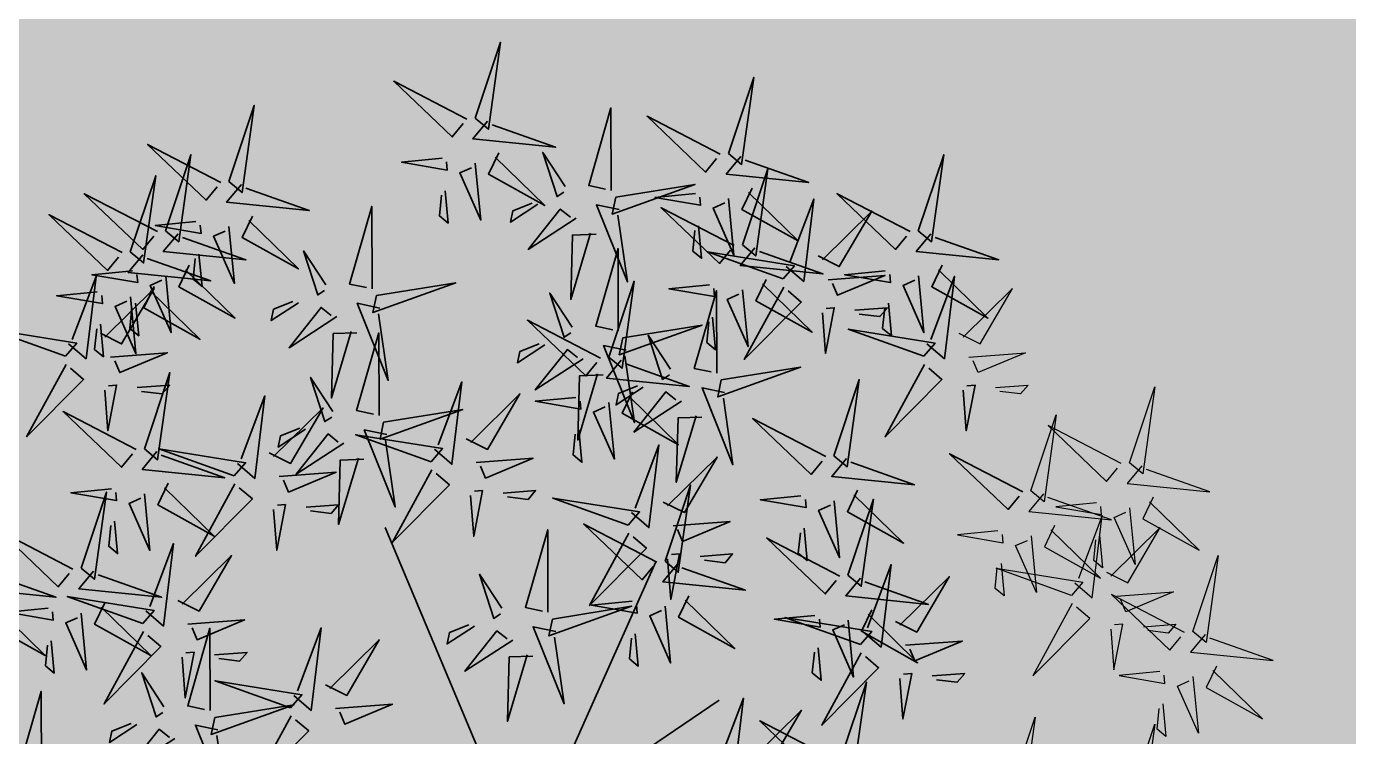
# Model space of a CAD drawing. Header units: millimetres. Extents: x -2842 to 116137, y -21481 to 17561.
# Drawn here: x 13768 to 14207.6, y 5443.4 to 5679.4 of the extents above; entities that cross this region are included whole.
import ezdxf

# ---------------------------------------------------------------- set-up
doc = ezdxf.new("R2010")
doc.units = ezdxf.units.MM
doc.header["$LTSCALE"] = 150
doc.layers.add('ad-Landscape', color=7, linetype='Continuous', true_color=0x007f00)
doc.layers.add('ad-Verandah', color=7, linetype='Continuous', true_color=0xa57c52)
doc.layers.add('ad-Landscape 2', color=7, linetype='Continuous', lineweight=35, true_color=0x264c00)

# ---------------------------------------------------------------- blocks, each defined once
blk = doc.blocks.new('bamboo')
at = {"layer": 'ad-Landscape'}
for points in [[(-835, 1007.8), (-876.2, 987.1), (-939.2, 1094.8), (-843.4, 1000.5)], [(-854.3, 961.7), (-964.6, 970), (-872.5, 931.4), (-862.8, 954.4)], [(-1166, 756.5), (-1215.3, 904.1), (-1191.8, 735.2), (-1166, 756.5)], [(-906.4, 902.3), (-969.4, 907), (-954.8, 890.1), (-914.9, 895)], [(-974.8, 702), (-1024.2, 849.6), (-1000.7, 680.7), (-974.8, 702)], [(-1150.2, 755), (-1008.3, 828.6), (-1121.8, 720.5), (-1143.1, 746.4)], [(-1190.3, 750.9), (-1161.9, 716.5), (-1322.1, 700.2), (-1198.9, 743.8)], [(-999.2, 696.4), (-970.7, 661.9), (-1131, 645.7), (-1007.8, 689.3)], [(-1212, 689.6), (-1192.2, 648), (-1301.2, 587.1), (-1204.9, 680.9)], [(-1166.4, 669.3), (-1176.9, 559.2), (-1136.4, 650.5), (-1159.3, 660.7)], [(-1102, 678.9), (-1023.4, 671.3), (-1112.1, 656.1), (-1110.6, 671.8)], [(-1059.9, 523.7), (-1093.8, 494.6), (-1113.3, 654.4), (-1067.1, 532.2)], [(-1121.7, 544.2), (-1162.9, 523.5), (-1225.9, 631.2), (-1130.2, 536.9)], [(-1108, 616), (-1114, 553.1), (-1096.8, 567.3), (-1100.9, 607.4)], [(-1020.9, 635), (-1001.1, 593.4), (-1110, 532.6), (-1013.8, 626.4)], [(-910.8, 624.4), (-832.2, 616.8), (-921, 601.5), (-919.5, 617.3)], [(-975.2, 614.7), (-985.8, 504.7), (-945.3, 596), (-968.1, 606.1)], [(-1288.8, 429.3), (-1338.2, 576.9), (-1314.7, 408), (-1288.8, 429.3)], [(-1053.8, 499.5), (-907.2, 551.9), (-1075.6, 524.9), (-1053.8, 499.5)], [(-916.9, 561.5), (-922.9, 498.6), (-905.6, 512.8), (-909.7, 552.9)], [(-1273.1, 427.7), (-1131.2, 501.3), (-1244.7, 393.3), (-1266, 419.1)], [(-1141, 498.1), (-1251.3, 506.4), (-1159.2, 467.8), (-1149.5, 490.8)], [(-1055, 483.7), (-978.6, 343.4), (-1088.9, 454.6), (-1063.5, 476.4)], [(-1193.1, 438.6), (-1256.1, 443.4), (-1241.5, 426.4), (-1201.6, 431.4)], [(-1130.1, 433.9), (-1136.1, 355.2), (-1153.1, 443.6), (-1137.4, 442.4)], [(-1313.2, 423.7), (-1284.7, 389.2), (-1445, 373), (-1321.8, 416.6)], [(-1334.9, 362.3), (-1315.1, 320.7), (-1424, 259.8), (-1327.8, 353.7)], [(-1289.2, 342), (-1299.8, 231.9), (-1259.3, 323.3), (-1282.1, 333.4)], [(-1224.9, 351.7), (-1146.2, 344), (-1235, 328.8), (-1233.5, 344.6)], [(-1230.9, 288.8), (-1236.9, 225.9), (-1219.6, 240.1), (-1223.8, 280.1)], [(-933.9, 115.6), (-983.2, 263.3), (-959.7, 94.3), (-933.9, 115.6)], [(-1166, 102), (-1215.3, 249.6), (-1191.8, 80.7), (-1166, 102)]]:
    blk.add_lwpolyline(points, dxfattribs=at)
at = {"layer": 'ad-Landscape 2'}
for p, q in [((43.5, 73), (278.2, 631.2)), ((-12.4, 39.5), (-247.1, 564.2)), ((-23.6, 61.9), (-370, 296.3))]:
    blk.add_line(p, q, dxfattribs=at)
for points in [[(103.7, 1424.7), (54.4, 1572.3), (77.9, 1403.4), (103.7, 1424.7)], [(-387.8, 1356.5), (-437.1, 1504.1), (-413.6, 1335.2), (-387.8, 1356.5)], [(119.4, 1423.2), (261.4, 1496.7), (147.9, 1388.7), (126.6, 1414.5)], [(-160.7, 1284.9), (-160, 1444.8), (-116.9, 1294.1), (-149.7, 1287.2)], [(581.6, 1302), (532.2, 1449.6), (555.7, 1280.7), (581.6, 1302)], [(-372, 1355), (-230.1, 1428.5), (-343.6, 1320.5), (-364.9, 1346.4)], [(79.4, 1419.1), (107.8, 1384.6), (-52.4, 1368.4), (70.8, 1412)], [(597.3, 1300.4), (739.2, 1374), (625.7, 1265.9), (604.4, 1291.8)], [(-756.4, 1206.5), (-805.8, 1354.1), (-782.2, 1185.2), (-756.4, 1206.5)], [(-412.1, 1350.9), (-383.7, 1316.4), (-543.9, 1300.2), (-420.7, 1343.8)], [(-70.9, 1292.4), (-27.7, 1358.5), (-55.4, 1272.9), (-68.6, 1281.5)], [(57.7, 1357.7), (77.5, 1316.1), (-31.5, 1255.3), (64.8, 1349.1)], [(103.3, 1337.4), (92.8, 1227.4), (133.3, 1318.7), (110.4, 1328.8)], [(167.7, 1347.1), (246.3, 1339.5), (157.6, 1324.2), (159.1, 1340)], [(704.4, 1206.5), (655.1, 1354.1), (678.6, 1185.2), (704.4, 1206.5)], [(-415.1, 1179.2), (-464.4, 1326.8), (-440.9, 1157.9), (-415.1, 1179.2)], [(772.7, 1165.6), (723.3, 1313.2), (746.9, 1144.3), (772.7, 1165.6)], [(-433.8, 1289.5), (-414, 1248), (-523, 1187.1), (-426.7, 1280.9)], [(-169.3, 1271.7), (-323, 1296.4), (-162.4, 1238.9), (-169.3, 1271.7)], [(161.7, 1284.2), (155.7, 1221.3), (172.9, 1235.5), (168.8, 1275.6)], [(557.2, 1296.4), (585.7, 1261.9), (425.4, 1245.7), (548.6, 1289.3)], [(-740.7, 1205), (-598.8, 1278.5), (-712.2, 1170.5), (-733.6, 1196.4)], [(-500.1, 1137.3), (-534, 1108.2), (-553.5, 1268), (-507.4, 1145.8)], [(-388.2, 1269.3), (-398.7, 1159.2), (-358.2, 1250.5), (-381.1, 1260.6)], [(-323.8, 1278.9), (-245.2, 1271.3), (-333.9, 1256.1), (-332.4, 1271.8)], [(-18, 1257.9), (35, 1223.4), (30.4, 1245.3), (-7, 1260.2)], [(720.2, 1205), (862.1, 1278.5), (748.6, 1170.5), (727.3, 1196.4)], [(-561.9, 1157.8), (-603.1, 1137.1), (-666.2, 1244.8), (-570.4, 1150.5)], [(-399.4, 1177.7), (-257.4, 1251.3), (-370.9, 1143.2), (-392.2, 1169.1)], [(-175.7, 1247.6), (-131.9, 1256.8), (-191.9, 1107.3), (-173.4, 1236.6)], [(-92.2, 1230.9), (0.4, 1170.5), (-61.7, 1248.7), (-81.3, 1233.2)], [(303.5, 1094), (304.2, 1253.9), (347.3, 1103.2), (314.4, 1096.3)], [(535.5, 1235), (555.3, 1193.4), (446.4, 1132.5), (542.6, 1226.4)], [(788.4, 1164.1), (930.3, 1237.6), (816.9, 1129.6), (795.5, 1155.5)], [(-329.8, 1216), (-335.8, 1153.1), (-318.6, 1167.3), (-322.7, 1207.4)], [(581.2, 1214.7), (570.7, 1104.6), (611.1, 1195.9), (588.3, 1206.1)], [(645.6, 1224.3), (724.2, 1216.7), (635.4, 1201.5), (637, 1217.2)], [(-780.7, 1200.9), (-752.3, 1166.4), (-912.5, 1150.2), (-789.3, 1193.8)], [(-131.4, 1199.8), (-85.3, 1198.1), (-81.9, 1073.4), (-120.4, 1202.1)], [(680.1, 1200.9), (708.6, 1166.4), (548.3, 1150.2), (671.5, 1193.8)], [(-439.4, 1173.7), (-411, 1139.2), (-571.2, 1122.9), (-448, 1166.6)], [(-494, 1113.1), (-347.5, 1165.5), (-515.9, 1138.5), (-494, 1113.1)], [(-174.3, 1012.2), (-173.7, 1172.1), (-130.6, 1021.4), (-163.4, 1014.5)], [(393.3, 1101.5), (436.5, 1167.6), (408.8, 1082), (395.6, 1090.6)], [(748.4, 1160), (776.8, 1125.5), (616.6, 1109.3), (739.8, 1152.9)], [(639.6, 1161.5), (633.5, 1098.6), (650.8, 1112.8), (646.7, 1152.8)], [(-802.5, 1139.6), (-782.6, 1098), (-891.6, 1037.1), (-795.3, 1130.9)], [(-692.4, 1128.9), (-613.8, 1121.3), (-702.5, 1106.1), (-701, 1121.8)], [(658.4, 1139.6), (678.2, 1098), (569.2, 1037.1), (665.5, 1130.9)], [(768.4, 1128.9), (847.1, 1121.3), (758.3, 1106.1), (759.8, 1121.8)], [(-773.2, 987.3), (-807.1, 958.2), (-826.6, 1118), (-780.4, 995.8)], [(-756.8, 1119.3), (-767.3, 1009.2), (-726.8, 1100.5), (-749.7, 1110.6)], [(-581.3, 1111.7), (-691.5, 1120), (-599.4, 1081.4), (-589.8, 1104.4)], [(-461.1, 1112.3), (-441.3, 1070.7), (-550.3, 1009.8), (-454, 1103.7)], [(-155.7, 961.1), (-205, 1108.7), (-181.5, 939.8), (-155.7, 961.1)], [(294.9, 1080.8), (141.2, 1105.5), (301.8, 1048), (294.9, 1080.8)], [(704, 1119.3), (693.5, 1009.2), (734, 1100.5), (711.2, 1110.6)], [(892.5, 987.3), (858.6, 958.2), (839.1, 1118), (885.2, 995.8)], [(-495.2, 1097.3), (-418.8, 957), (-529.1, 1068.2), (-503.7, 1090.1)], [(-415.5, 1092), (-426, 981.9), (-385.5, 1073.2), (-408.4, 1083.4)], [(-365.5, 930.4), (-364.8, 1090.2), (-321.7, 939.6), (-354.5, 932.7)], [(-351.1, 1101.6), (-272.5, 1094), (-361.2, 1078.8), (-359.7, 1094.5)], [(-84.5, 1019.7), (-41.3, 1085.8), (-69, 1000.1), (-82.2, 1008.8)], [(726.6, 1098.6), (746.5, 1057), (637.5, 996.2), (733.8, 1090)], [(830.7, 1007.8), (789.5, 987.1), (726.4, 1094.8), (822.2, 1000.5)], [(772.3, 1078.4), (761.8, 968.3), (802.3, 1059.6), (779.4, 1069.7)], [(836.7, 1088), (915.3, 1080.4), (826.6, 1065.2), (828.1, 1080.9)], [(-698.4, 1066), (-704.4, 1003.1), (-687.2, 1017.3), (-691.3, 1057.4)], [(-633.3, 1052.3), (-696.3, 1057), (-681.8, 1040.1), (-641.8, 1045)], [(-570.3, 1047.5), (-576.3, 968.8), (-593.4, 1057.2), (-577.6, 1056)], [(288.5, 1056.7), (332.3, 1065.9), (272.3, 916.4), (290.8, 1045.7)], [(372, 1040), (464.6, 979.6), (402.5, 1057.8), (382.9, 1042.3)], [(446.2, 1067), (499.2, 1032.5), (494.6, 1054.4), (457.2, 1069.3)], [(762.4, 1066), (756.4, 1003.1), (773.6, 1017.3), (769.5, 1057.4)], [(-357.1, 1038.7), (-363.1, 975.8), (-345.9, 990), (-350, 1030.1)], [(-140, 959.5), (2, 1033.1), (-111.5, 925), (-132.8, 950.9)], [(-767.1, 963.1), (-620.5, 1015.5), (-788.9, 988.5), (-767.1, 963.1)], [(-183, 999), (-336.7, 1023.7), (-176.1, 966.2), (-183, 999)], [(-275.7, 937.9), (-232.5, 1004), (-260.1, 918.3), (-273.4, 927)], [(289.9, 848.6), (290.5, 1008.4), (333.6, 857.8), (300.8, 850.9)], [(332.8, 1008.9), (378.9, 1007.2), (382.3, 882.5), (343.8, 1011.2)], [(830.7, 1025.1), (824.7, 962.2), (841.9, 976.4), (837.8, 1016.5)], [(898.5, 963.1), (1045.1, 1015.5), (876.7, 988.5), (898.5, 963.1)], [(-189.3, 974.8), (-145.6, 984), (-205.5, 834.6), (-187, 963.9)], [(-105.9, 958.2), (-13.2, 897.8), (-75.4, 976), (-94.9, 960.5)], [(-31.6, 985.2), (21.3, 950.7), (16.7, 972.5), (-20.7, 987.5)], [(-180, 955.5), (-151.6, 921), (-311.8, 904.8), (-188.6, 948.4)], [(811.3, 961.7), (701, 970), (793.1, 931.4), (802.8, 954.4)], [(-768.3, 947.3), (-691.9, 807), (-802.2, 918.2), (-776.8, 940.1)], [(-374.1, 917.2), (-527.8, 941.9), (-367.2, 884.4), (-374.1, 917.2)], [(-145, 927.1), (-99, 925.4), (-95.6, 800.6), (-134.1, 929.4)], [(745.4, 783.8), (696, 931.4), (719.6, 762.5), (745.4, 783.8)], [(897.3, 947.3), (973.8, 807), (863.4, 918.2), (888.9, 940.1)], [(-843.4, 897.5), (-849.4, 818.8), (-866.4, 907.2), (-850.7, 906)], [(-592.6, 770.2), (-641.9, 917.8), (-618.4, 748.9), (-592.6, 770.2)], [(-380.5, 893), (-336.7, 902.2), (-396.6, 752.7), (-378.2, 882.1)], [(-222.7, 903.4), (-169.8, 868.9), (-174.4, 890.7), (-211.8, 905.7)], [(182.5, 782.8), (148.6, 753.6), (129.1, 913.5), (175.2, 791.2)], [(379.6, 856.1), (422.9, 922.2), (395.2, 836.5), (381.9, 845.1)], [(759.2, 902.3), (696.2, 907), (710.8, 890.1), (750.8, 895)], [(822.2, 897.5), (816.2, 818.8), (799.2, 907.2), (815, 906)], [(-297, 876.4), (-204.4, 816), (-266.5, 894.2), (-286.1, 878.7)], [(-201.7, 894.1), (-181.9, 852.5), (-290.9, 791.6), (-194.6, 885.5)], [(-156.1, 873.8), (-166.6, 763.7), (-126.1, 855), (-149, 865.2)], [(-91.7, 883.5), (-13.1, 875.8), (-101.8, 860.6), (-100.3, 876.4)], [(120.7, 803.3), (79.5, 782.6), (16.5, 890.3), (112.2, 796)], [(564.8, 755.5), (530.9, 726.4), (511.4, 886.2), (557.5, 764)], [(-336.2, 845.3), (-290.1, 843.6), (-286.7, 718.8), (-325.2, 847.6)], [(281.2, 835.4), (127.5, 860.1), (288.1, 802.6), (281.2, 835.4)], [(503, 776), (461.8, 755.3), (398.7, 863), (494.5, 768.7)], [(761.1, 782.3), (903, 855.8), (789.6, 747.8), (768.2, 773.7)], [(-576.8, 768.6), (-434.9, 842.2), (-548.4, 734.1), (-569.7, 760)], [(432.6, 821.6), (485.5, 787.1), (480.9, 808.9), (443.5, 823.9)], [(-97.7, 820.6), (-103.7, 757.7), (-86.5, 771.9), (-90.6, 811.9)], [(188.6, 758.6), (335.2, 810.9), (166.8, 784), (188.6, 758.6)], [(274.9, 811.2), (318.6, 820.4), (258.7, 670.9), (277.2, 800.3)], [(358.3, 794.5), (451, 734.2), (388.8, 812.4), (369.3, 796.8)], [(-959.1, 700.5), (-817.2, 774), (-930.7, 666), (-952, 691.8)], [(-199.8, 660.1), (-233.7, 630.9), (-253.2, 790.8), (-207, 668.5)], [(570.9, 731.3), (717.4, 783.7), (549, 756.7), (570.9, 731.3)], [(721.1, 778.2), (749.5, 743.7), (589.3, 727.5), (712.5, 771.1)], [(-616.9, 764.6), (-588.5, 730.1), (-748.7, 713.9), (-625.5, 757.5)], [(-261.6, 680.5), (-302.7, 659.9), (-365.8, 767.6), (-270, 673.2)], [(101.4, 757.2), (-8.9, 765.5), (83.2, 726.9), (92.9, 749.9)], [(319.2, 763.5), (365.2, 761.8), (368.6, 637), (330.1, 765.8)], [(187.4, 742.8), (263.8, 602.4), (153.5, 713.7), (178.9, 735.5)], [(483.6, 729.9), (373.4, 738.2), (465.5, 699.6), (475.2, 722.6)], [(-638.6, 703.2), (-618.8, 661.6), (-727.8, 600.7), (-631.5, 694.6)], [(-264.9, 565.6), (-314.3, 713.2), (-290.7, 544.3), (-264.9, 565.6)], [(49.3, 697.7), (-13.7, 702.5), (0.8, 685.5), (40.8, 690.4)], [(112.3, 693), (106.3, 614.2), (89.3, 702.6), (105, 701.5)], [(569.7, 715.5), (646.1, 575.2), (535.8, 686.4), (561.2, 708.3)], [(699.3, 716.8), (719.2, 675.2), (610.2, 614.4), (706.4, 708.2)], [(745, 696.6), (734.5, 586.5), (774.9, 677.8), (752.1, 687.9)], [(809.4, 706.2), (888, 698.6), (799.3, 683.4), (800.8, 699.1)], [(868.3, 552), (818.9, 699.6), (842.4, 530.7), (868.3, 552)], [(-619.9, 538.4), (-669.2, 686), (-645.7, 517), (-619.9, 538.4)], [(-593, 682.9), (-603.5, 572.8), (-563, 664.1), (-585.9, 674.3)], [(-528.6, 692.6), (-450, 684.9), (-538.7, 669.7), (-537.2, 685.5)], [(-193.7, 635.8), (-47.1, 688.2), (-215.5, 661.2), (-193.7, 635.8)], [(431.6, 670.5), (368.6, 675.2), (383.1, 658.2), (423.1, 663.2)], [(494.6, 665.7), (488.6, 587), (471.6, 675.4), (487.3, 674.2)], [(-280.9, 634.5), (-391.2, 642.7), (-299.1, 604.1), (-289.4, 627.2)], [(803.4, 643.3), (797.4, 580.4), (814.6, 594.6), (810.5, 634.7)], [(-534.6, 629.7), (-540.6, 566.8), (-523.4, 581), (-527.5, 621)], [(-249.2, 564.1), (-107.3, 637.7), (-220.7, 529.6), (-242.1, 555.5)], [(-194.9, 620.1), (-118.4, 479.7), (-228.8, 591), (-203.4, 612.8)], [(-37.8, 466.8), (-37.2, 626.6), (5.9, 476), (-26.9, 469.1)], [(884, 550.5), (1025.9, 624), (912.4, 516), (891.1, 541.8)], [(-604.1, 536.8), (-462.2, 610.4), (-575.7, 502.3), (-597, 528.2)], [(742.3, 469.2), (708.4, 440), (688.9, 599.9), (735, 477.6)], [(-333, 575), (-396, 579.7), (-381.4, 562.8), (-341.5, 567.7)], [(-270, 570.3), (-276, 491.5), (-293, 579.9), (-277.2, 578.7)], [(680.5, 489.6), (639.3, 469), (576.2, 576.7), (672, 482.3)], [(-650.3, 428.2), (-684.2, 399.1), (-703.7, 559), (-657.6, 436.7)], [(-289.2, 560), (-260.8, 525.6), (-421, 509.3), (-297.8, 552.9)], [(52, 474.3), (95.2, 540.4), (67.5, 454.7), (54.3, 463.3)], [(843.9, 546.4), (872.4, 511.9), (712.1, 495.7), (835.3, 539.3)], [(1048.7, 546.4), (1077.2, 511.9), (916.9, 495.7), (1040.1, 539.3)], [(-712.1, 448.7), (-753.3, 428.1), (-816.4, 535.7), (-720.6, 441.4)], [(-644.2, 532.8), (-615.8, 498.3), (-776, 482), (-652.8, 525.7)], [(-311, 498.7), (-291.1, 457.1), (-400.1, 396.2), (-303.9, 490)], [(-200.9, 488), (-122.3, 480.4), (-211, 465.2), (-209.5, 480.9)], [(748.4, 444.9), (894.9, 497.3), (726.5, 470.3), (748.4, 444.9)], [(-665.9, 471.4), (-646.1, 429.8), (-755.1, 368.9), (-658.8, 462.8)], [(-265.3, 478.4), (-275.8, 368.3), (-235.4, 459.6), (-258.2, 469.8)], [(-46.5, 453.6), (-200.1, 478.3), (-39.6, 420.8), (-46.5, 453.6)], [(822.2, 485), (842, 443.4), (733.1, 382.6), (829.3, 476.4)], [(867.9, 464.7), (857.4, 354.7), (897.8, 446), (875, 456.1)], [(932.3, 474.4), (1010.9, 466.8), (922.2, 451.6), (923.7, 467.3)], [(1027, 485), (1046.8, 443.4), (937.9, 382.6), (1034.1, 476.4)], [(-644.2, 404), (-497.6, 456.4), (-666, 429.4), (-644.2, 404)], [(-620.3, 451.1), (-630.8, 341), (-590.3, 432.3), (-613.2, 442.5)], [(-555.9, 460.7), (-477.3, 453.1), (-566, 437.9), (-564.5, 453.6)], [(-52.8, 429.4), (-9, 438.6), (-69, 289.1), (-50.5, 418.5)], [(104.9, 439.8), (157.9, 405.3), (153.3, 427.1), (115.9, 442.1)], [(455.6, 305.5), (421.7, 276.4), (402.2, 436.3), (448.3, 314)], [(661.1, 443.6), (550.9, 451.8), (643, 413.2), (652.6, 436.3)], [(-731.5, 402.7), (-841.7, 410.9), (-749.6, 372.3), (-739.9, 395.4)], [(-206.9, 425.1), (-212.9, 362.2), (-195.7, 376.4), (-199.8, 416.5)], [(30.7, 412.7), (123.3, 352.4), (61.2, 430.6), (41.6, 415)], [(393.8, 326), (352.6, 305.3), (289.5, 413), (385.3, 318.7)], [(617.5, 275.9), (618.2, 435.7), (661.3, 285.1), (628.5, 278.2)], [(747.2, 429.2), (823.6, 288.8), (713.3, 400), (738.7, 421.9)], [(926.3, 411.5), (920.3, 348.6), (937.5, 362.8), (933.4, 402.9)], [(-645.4, 388.3), (-569, 247.9), (-679.3, 359.1), (-653.9, 381)], [(-561.9, 397.8), (-567.9, 334.9), (-550.7, 349.1), (-554.8, 389.2)], [(609.1, 384.1), (546.1, 388.8), (560.6, 371.9), (600.6, 376.8)], [(672.1, 379.4), (666.1, 300.6), (649, 389), (664.8, 387.8)], [(-8.5, 381.7), (37.5, 380), (40.9, 255.2), (2.4, 384)], [(-783.5, 343.2), (-846.5, 347.9), (-832, 331), (-792, 335.9)], [(-720.5, 338.5), (-726.5, 259.7), (-743.5, 348.1), (-727.8, 346.9)], [(461.7, 281.3), (608.2, 333.7), (439.8, 306.7), (461.7, 281.3)], [(707.3, 283.4), (750.5, 349.5), (722.8, 263.8), (709.6, 272.4)], [(-606.2, 183.8), (-655.6, 331.4), (-632, 162.5), (-606.2, 183.8)], [(945.2, 153.2), (945.8, 313), (988.9, 162.4), (956.1, 155.5)], [(-363.6, 169.2), (-397.5, 140), (-417, 299.9), (-370.9, 177.6)], [(374.4, 279.9), (264.1, 288.2), (356.3, 249.6), (365.9, 272.6)], [(608.9, 262.7), (455.2, 287.4), (615.8, 229.9), (608.9, 262.7)], [(-425.4, 189.6), (-466.6, 169), (-529.7, 276.7), (-433.9, 182.4)], [(460.4, 265.6), (536.9, 125.2), (426.5, 236.4), (452, 258.3)], [(-590.5, 182.3), (-448.6, 255.9), (-562, 147.8), (-583.4, 173.7)], [(602.5, 238.5), (646.3, 247.7), (586.3, 98.2), (604.8, 227.6)], [(686, 221.8), (778.6, 161.5), (716.5, 239.7), (696.9, 224.1)], [(760.2, 248.9), (813.2, 214.4), (808.6, 236.2), (771.2, 251.2)]]:
    blk.add_lwpolyline(points, dxfattribs=at)
blk = doc.blocks.new('zw$6CCD')
at = {"transparency": 33554559}
h = blk.add_hatch(dxfattribs=at)
h.set_pattern_fill('GRASS', color=74, angle=180)
h.set_pattern_definition([(270, (14545, -5500), (17.96051, -17.96051), [4.7625, -31.15852]), (225, (14545, -5500), (17.96051, -17.96051), [4.7625, -20.6375]), (315, (14545, -5500), (17.96051, 17.96051), [4.7625, -20.6375])])
h.paths.add_polyline_path([(14550, -8875), (13640, -8875), (13640, -7725), (14550, -7725)])
h = blk.add_hatch(color=256, dxfattribs=at)
h.dxf.hatch_style = 1
h.set_gradient(color1=(153, 204, 0), color2=(63, 127, 0), tint=1, name='INVSPHERICAL')
h.paths.add_polyline_path([(14550, -8875), (13640, -8875), (13640, -7725), (14550, -7725)])
at = {"layer": 'ad-Landscape', "linetype": 'Continuous', "xscale": -0.171360081536486, "yscale": 0.171360081536486, "zscale": 0.171360081536486}
blk.add_blockref('bamboo', (13934.89, -8215.22), dxfattribs=at)
blk = doc.blocks.new('1625_West Villa')
at = {"layer": 'ad-Verandah'}
blk.add_blockref('zw$6CCD', (0, 13620), dxfattribs=at)

msp = doc.modelspace()

# ---------------------------------------------------------------- block references
msp.add_blockref('1625_West Villa', (0, 0))

doc.saveas('drawing.dxf')
